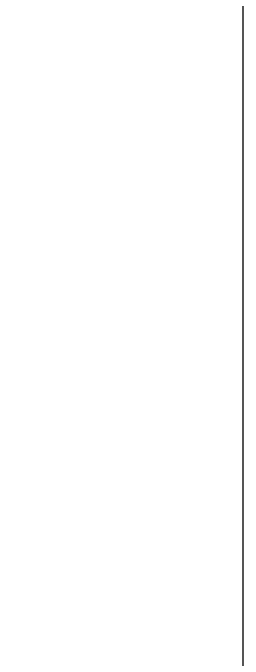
# Model space of a CAD drawing. Header units: centimetres. Extents: x -9.4 to 9.1, y -13.6 to 12.9.
# Drawn here: x -1.009 to -0.765, y 5.21 to 5.896 of the extents above; entities that cross this region are included whole.
import ezdxf

# ---------------------------------------------------------------- set-up
doc = ezdxf.new("R2010")
doc.units = ezdxf.units.CM
doc.header["$MEASUREMENT"] = 0
doc.layers.add('layer 1', color=7, linetype='Continuous')

msp = doc.modelspace()

# ---------------------------------------------------------------- linework, layer by layer
at = {"layer": 'layer 1', "color": 242}
msp.add_open_spline([(-9.42682, -13.55122), (-9.42682, -13.55122), (-9.42682, 12.83843), (-9.42682, 12.83843), (-9.42682, 12.83843), (-9.42682, 12.83843), (-9.41003, 12.85519), (-9.41003, 12.85519), (-9.41003, 12.85519), (-9.41003, 12.85519), (-9.39327, 12.87198), (-9.39327, 12.87198), (-9.39327, 12.87198), (-9.39327, 12.87198), (-0.79816, 12.87198), (-0.79816, 12.87198), (-0.79816, 12.87198), (-0.79816, 12.87198), (-0.78137, 12.85519), (-0.78137, 12.85519), (-0.78137, 12.85519), (-0.78137, 12.85519), (-0.76458, 12.83843), (-0.76458, 12.83843), (-0.76458, 12.83843), (-0.76458, 12.83843), (-0.76458, -13.55122), (-0.76458, -13.55122), (-0.76458, -13.55122), (-0.76458, -13.55122), (-0.79816, -13.5848), (-0.79816, -13.5848), (-0.79816, -13.5848), (-0.79816, -13.5848), (-9.39327, -13.5848), (-9.39327, -13.5848), (-9.39327, -13.5848), (-9.39327, -13.5848), (-9.41003, -13.56801), (-9.41003, -13.56801), (-9.41003, -13.56801), (-9.41003, -13.56801), (-9.42682, -13.55122), (-9.42682, -13.55122)], degree=3, knots=[0, 0, 0, 0, 0.083333, 0.083333, 0.083333, 0.083333, 0.166667, 0.166667, 0.166667, 0.166667, 0.25, 0.25, 0.25, 0.25, 0.333333, 0.333333, 0.333333, 0.333333, 0.416667, 0.416667, 0.416667, 0.416667, 0.5, 0.5, 0.5, 0.5, 0.583333, 0.583333, 0.583333, 0.583333, 0.666667, 0.666667, 0.666667, 0.666667, 0.75, 0.75, 0.75, 0.75, 0.833333, 0.833333, 0.833333, 0.833333, 1, 1, 1, 1], dxfattribs=at)
at = {"layer": 'layer 1', "lineweight": 9}
msp.add_open_spline([(-9.42682, -13.55122), (-9.42682, -13.55122), (-9.42682, 12.83843), (-9.42682, 12.83843), (-9.42682, 12.83843), (-9.42682, 12.83843), (-9.41003, 12.85519), (-9.41003, 12.85519), (-9.41003, 12.85519), (-9.41003, 12.85519), (-9.39327, 12.87198), (-9.39327, 12.87198), (-9.39327, 12.87198), (-9.39327, 12.87198), (-0.79816, 12.87198), (-0.79816, 12.87198), (-0.79816, 12.87198), (-0.79816, 12.87198), (-0.78137, 12.85519), (-0.78137, 12.85519), (-0.78137, 12.85519), (-0.78137, 12.85519), (-0.76458, 12.83843), (-0.76458, 12.83843), (-0.76458, 12.83843), (-0.76458, 12.83843), (-0.76458, -13.55122), (-0.76458, -13.55122), (-0.76458, -13.55122), (-0.76458, -13.55122), (-0.79816, -13.5848), (-0.79816, -13.5848), (-0.79816, -13.5848), (-0.79816, -13.5848), (-9.39327, -13.5848), (-9.39327, -13.5848), (-9.39327, -13.5848), (-9.39327, -13.5848), (-9.41003, -13.56801), (-9.41003, -13.56801), (-9.41003, -13.56801), (-9.41003, -13.56801), (-9.42682, -13.55122), (-9.42682, -13.55122)], degree=3, knots=[0, 0, 0, 0, 0.083333, 0.083333, 0.083333, 0.083333, 0.166667, 0.166667, 0.166667, 0.166667, 0.25, 0.25, 0.25, 0.25, 0.333333, 0.333333, 0.333333, 0.333333, 0.416667, 0.416667, 0.416667, 0.416667, 0.5, 0.5, 0.5, 0.5, 0.583333, 0.583333, 0.583333, 0.583333, 0.666667, 0.666667, 0.666667, 0.666667, 0.75, 0.75, 0.75, 0.75, 0.833333, 0.833333, 0.833333, 0.833333, 1, 1, 1, 1], dxfattribs=at)

doc.saveas('drawing.dxf')
